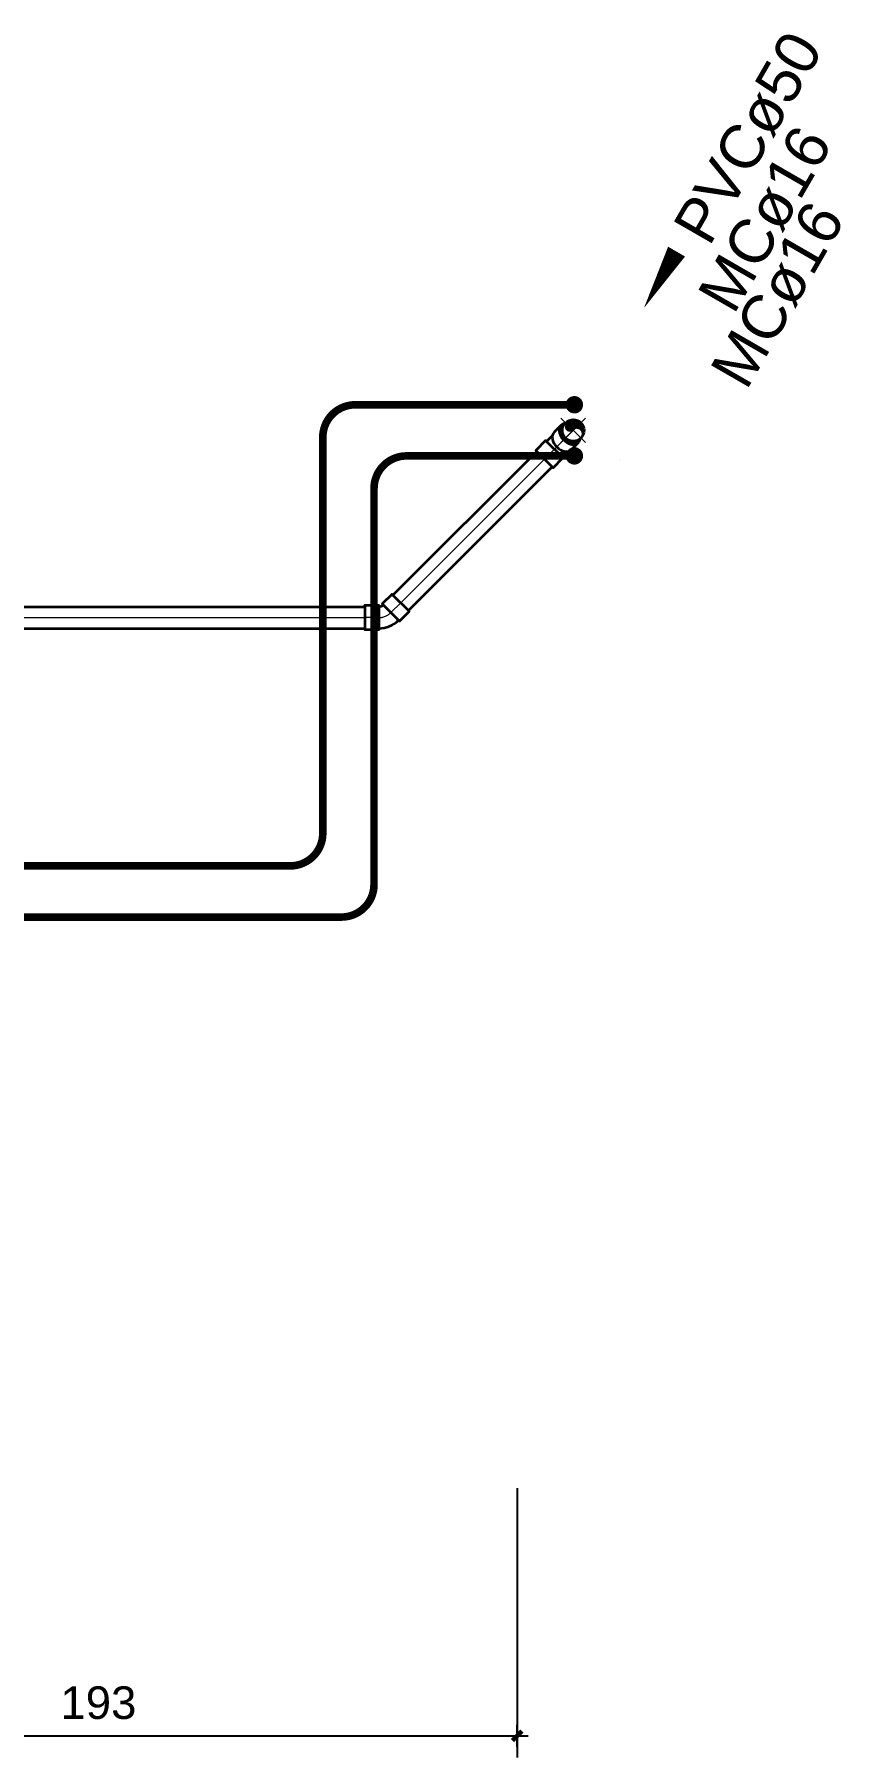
# Model space of a CAD drawing. Header units: metres. Extents: x -101133.8 to -101066.7, y -24899.3 to -24824.7.
# Drawn here: x -101101.653 to -101099.797, y -24834.831 to -24830.865 of the extents above; entities that cross this region are included whole.
import ezdxf

# ---------------------------------------------------------------- set-up
doc = ezdxf.new("R2010")
doc.units = ezdxf.units.M
doc.header["$LTSCALE"] = 0.2
doc.header["$PDSIZE"] = -5
doc.linetypes.add('AXES', pattern=[50.8, 31.75, -6.35, 6.35, -6.35])
for name, color, linetype in [('Chauffage', 6, 'Continuous'), ('CMT-COTATION DIVERS', 1, 'Continuous'), ('CMT-PLB-EC-U', 1, 'Continuous'), ('CMT-PLB-EF-U', 140, 'Continuous'), ('CMT-PLB-EU', 3, 'Continuous')]:
    doc.layers.add(name, color=color, linetype=linetype)
doc.styles.add('Arial', font='arial.ttf')
doc.styles.get("Standard").update_dxf_attribs({"font": 'arial.ttf'})
doc.dimstyles.get("Standard").update_dxf_attribs({"dimtxt": 0.18, "dimasz": 0.18, "dimexe": 0.18, "dimexo": 0.0625, "dimgap": 0.09, "dimtad": 0, "dimtih": 1, "dimtoh": 1, "dimdec": 4, "dimzin": 0, "dimdsep": 46, "dimtxsty": 'Standard', "dimcen": 0.09, "dimadec": 0, "dimazin": 0, "dimtfac": 1, "dimtdec": 4, "dimtofl": 0, "dimtmove": 0, "dimatfit": 3, "dimfxl": 1, "dimtolj": 1, "dimtzin": 0, "dimarcsym": 0})

# ---------------------------------------------------------------- blocks, each defined once
blk = doc.blocks.new('COT-45')
at = {"color": 0}
for p, q in [((-1, 0), (1, 0)), ((0, -1), (0, 1))]:
    blk.add_line(p, q, dxfattribs=at)
at = {"color": 0, "const_width": 0.4}
blk.add_lwpolyline([(-0.44, -0.44), (0.44, 0.44)], dxfattribs=at)
blk = doc.blocks.new('*D88')
at = {"layer": 'CMT-COTATION DIVERS', "color": 0, "lineweight": -2}
for p, q in [((-101102.4691, -24834.013), (-101102.4691, -24834.8308)), ((-101100.5433, -24834.211), (-101100.5433, -24834.8308)), ((-101102.4441, -24834.7808), (-101100.5683, -24834.7808))]:
    blk.add_line(p, q, dxfattribs=at)
at = {"layer": 'Defpoints', "color": 0, "lineweight": 15}
for p in [(-101102.4691, -24833.983), (-101100.5433, -24834.181), (-101100.5433, -24834.7808)]:
    blk.add_point(p, dxfattribs=at)
at = {"layer": 'CMT-COTATION DIVERS', "color": 0, "lineweight": -2, "xscale": 0.025, "yscale": 0.025, "zscale": 0.025, "rotation": 180}
blk.add_blockref('COT-45', (-101102.4691, -24834.7808), dxfattribs=at)
at = {"layer": 'CMT-COTATION DIVERS', "color": 0, "lineweight": -2, "xscale": 0.025, "yscale": 0.025, "zscale": 0.025}
blk.add_blockref('COT-45', (-101100.5433, -24834.7808), dxfattribs=at)
at = {"layer": 'CMT-COTATION DIVERS', "color": 0, "lineweight": 15, "insert": (-101101.5062, -24834.705), "char_height": 0.075, "attachment_point": 5}
blk.add_mtext('\\A1;193', dxfattribs=at)

msp = doc.modelspace()

# ---------------------------------------------------------------- linework, layer by layer
at = {"layer": 'Chauffage', "color": 8}
for p, q in [((-101100.4089, -24831.7892), (-101100.4089, -24831.7892)), ((-101100.3065, -24831.8433), (-101100.3063, -24831.8433))]:
    msp.add_line(p, q, dxfattribs=at)
msp.add_lwpolyline([(-101100.4066, -24831.7869), (-101100.4066, -24831.7869)], dxfattribs=at)
at = {"layer": 'CMT-PLB-EC-U', "linetype": 'Continuous', "lineweight": 20}
msp.add_lwpolyline([(-101100.4067, -24831.7084, 0, 0, 0), (-101100.2567, -24831.4486, 0.045, 0, 0), (-101100.1817, -24831.3187, 0, 0, 0)], format="xyseb", dxfattribs=at)
at = {"layer": 'CMT-PLB-EC-U', "const_width": 0.0175}
for points in [[(-101100.9152, -24831.7171, 0.414214), (-101100.9902, -24831.7921)], [(-101101.0652, -24832.7785, 0.414214), (-101100.9902, -24832.7035)]]:
    msp.add_lwpolyline(points, format="xyb", dxfattribs=at)
for points in [[(-101100.4117, -24831.7171), (-101100.9152, -24831.7171)], [(-101100.9902, -24831.7921), (-101100.9902, -24832.7035)], [(-101106.1984, -24832.7785), (-101101.0652, -24832.7785)]]:
    msp.add_lwpolyline(points, dxfattribs=at)
at = {"layer": 'CMT-PLB-EC-U', "const_width": 0.02}
msp.add_lwpolyline([(-101100.4217, -24831.7171, -1), (-101100.4017, -24831.7171, -1)], format="xyb", close=True, dxfattribs=at)
at = {"layer": 'CMT-PLB-EF-U', "linetype": 'Continuous', "lineweight": 20}
msp.add_lwpolyline([(-101100.4067, -24831.8262, 0, 0, 0), (-101100.2567, -24831.5664, 0.045, 0, 0), (-101100.1817, -24831.4365, 0, 0, 0)], format="xyseb", dxfattribs=at)
at = {"layer": 'CMT-PLB-EF-U', "const_width": 0.0175}
for points in [[(-101100.8724, -24831.9098, -0.414214), (-101100.7974, -24831.8348)], [(-101100.9474, -24832.8963, 0.414214), (-101100.8724, -24832.8213)]]:
    msp.add_lwpolyline(points, format="xyb", dxfattribs=at)
for points in [[(-101100.7974, -24831.8348), (-101100.4117, -24831.8348)], [(-101100.8724, -24832.8213), (-101100.8724, -24831.9098)], [(-101106.0484, -24832.8963), (-101100.9474, -24832.8963)]]:
    msp.add_lwpolyline(points, dxfattribs=at)
at = {"layer": 'CMT-PLB-EF-U', "const_width": 0.02}
msp.add_lwpolyline([(-101100.4217, -24831.8348, 1), (-101100.4017, -24831.8348, 1)], format="xyb", close=True, dxfattribs=at)
at = {"layer": 'CMT-PLB-EU', "color": 8, "linetype": 'AXES', "lineweight": 20}
for p, q in [((-101100.386, -24831.7477), (-101100.4804, -24831.8422)), ((-101100.4425, -24831.7477), (-101100.386, -24831.8042)), ((-101100.386, -24831.7477), (-101100.4425, -24831.8042)), ((-101100.386, -24831.8042), (-101100.4425, -24831.7477)), ((-101100.4804, -24831.8422), (-101100.8111, -24832.1728)), ((-101100.8337, -24832.1955), (-101100.8111, -24832.1728)), ((-101106.3423, -24832.2069), (-101100.8933, -24832.2069)), ((-101100.8613, -24832.2069), (-101100.8933, -24832.2069))]:
    msp.add_line(p, q, dxfattribs=at)
at = {"layer": 'CMT-PLB-EU', "lineweight": 35}
for p, q in [((-101100.4423, -24831.7641), (-101100.4583, -24831.7801)), ((-101100.4319, -24831.7583), (-101100.44, -24831.7664)), ((-101100.4625, -24831.7889), (-101100.4755, -24831.8019)), ((-101100.4401, -24831.8372), (-101100.4755, -24831.8019)), ((-101100.4024, -24831.804), (-101100.4184, -24831.82)), ((-101100.3966, -24831.7936), (-101100.4046, -24831.8017)), ((-101100.4981, -24831.8245), (-101100.8288, -24832.1552)), ((-101100.4981, -24831.8245), (-101100.4628, -24831.8598)), ((-101100.4272, -24831.8242), (-101100.4401, -24831.8372)), ((-101100.4628, -24831.8598), (-101100.7934, -24832.1905)), ((-101100.8288, -24832.1552), (-101100.7934, -24832.1905)), ((-101106.3423, -24832.1819), (-101100.8933, -24832.1819)), ((-101100.8933, -24832.1819), (-101100.8933, -24832.2319)), ((-101100.8613, -24832.1819), (-101100.8613, -24832.2319)), ((-101100.8514, -24832.1778), (-101100.8161, -24832.2131)), ((-101106.3423, -24832.2319), (-101100.8933, -24832.2319))]:
    msp.add_line(p, q, dxfattribs=at)
at = {"layer": 'CMT-PLB-EU', "linetype": 'Continuous', "lineweight": 20}
msp.add_lwpolyline([(-101100.4017, -24831.7543, 0, 0, 0), (-101100.2517, -24831.4945, 0, 0.045, 0), (-101100.1767, -24831.3646, 0.045, 0.045, 0)], format="xyseb", dxfattribs=at)
at = {"layer": 'CMT-PLB-EU', "color": 8, "linetype": 'Continuous', "lineweight": 20}
msp.add_lwpolyline([(-101100.4291, -24831.7611, 0.003, 0.003, -0.414214), (-101100.3994, -24831.7611, 0.003, 0, -0.394163), (-101100.3983, -24831.7919, 0, 0.003, 1.001955), (-101100.4153, -24831.7749, 0, 0, 0), (-101100.4182, -24831.772, 0.0112, 0.0112, -1), (-101100.4262, -24831.764, 0, 0, 0), (-101100.4262, -24831.772, 0, 0, 0), (-101100.4222, -24831.768, 0.0165, 0.0165, -0.414214), (-101100.4063, -24831.768, 0, 0, 0), (-101100.4108, -24831.7646, 0.015, 0, -0.468375), (-101100.3945, -24831.7851, 0, 0, 0)], format="xyseb", dxfattribs=at)
msp.add_lwpolyline([(-101100.4291, -24831.7611, 0.003, 0.003, -0.414214), (-101100.3994, -24831.7611, 0.003, 0, -0.394163), (-101100.3983, -24831.7919, 0, 0.003, 1.001955), (-101100.4153, -24831.7749, 0, 0, 0), (-101100.4182, -24831.772, 0.0112, 0.0112, -1), (-101100.4262, -24831.764, 0, 0, 0), (-101100.4262, -24831.772, 0, 0, 0), (-101100.4222, -24831.768, 0.0165, 0.0165, -0.414214), (-101100.4063, -24831.768, 0, 0, 0), (-101100.4108, -24831.7646, 0.015, 0, -0.468375), (-101100.3945, -24831.7851, 0, 0, 0)], format="xyseb", dxfattribs=at)
at = {"layer": 'CMT-PLB-EU', "lineweight": 35}
for points in [[(-101100.4755, -24831.8019), (-101100.4778, -24831.7996), (-101100.5004, -24831.8222), (-101100.4981, -24831.8245)], [(-101100.4628, -24831.8598), (-101100.4605, -24831.8621), (-101100.4379, -24831.8395), (-101100.4401, -24831.8372)], [(-101100.8288, -24832.1552), (-101100.831, -24832.1529), (-101100.8537, -24832.1755), (-101100.8514, -24832.1778)], [(-101100.8933, -24832.1819), (-101100.8933, -24832.1787), (-101100.8613, -24832.1787), (-101100.8613, -24832.1819)], [(-101100.8161, -24832.2131), (-101100.8138, -24832.2154), (-101100.7912, -24832.1928), (-101100.7934, -24832.1905)], [(-101100.8613, -24832.2319), (-101100.8613, -24832.2351), (-101100.8933, -24832.2351), (-101100.8933, -24832.2319)]]:
    msp.add_lwpolyline(points, dxfattribs=at)
msp.add_circle((-101100.4142, -24831.776), 0.025, dxfattribs=at)
msp.add_circle((-101100.4142, -24831.776), 0.025, dxfattribs=at)
for radius in [0.014, 0.064]:
    msp.add_arc((-101100.8613, -24832.1679), radius, 270, 315, dxfattribs=at)
at = {"layer": 'CMT-PLB-EU', "color": 8, "linetype": 'AXES', "lineweight": 20}
msp.add_arc((-101100.8613, -24832.1679), 0.039, 270, 315, dxfattribs=at)
at = {"layer": 'CMT-PLB-EU', "lineweight": 35}
for centre, major_axis, start_param, end_param in [((-101100.4223, -24831.784), (0.0199, -0.0199), 2.660576, 6.764202), ((-101100.4223, -24831.784), (0.0177, -0.0177), 3.141593, 6.283185), ((-101100.4383, -24831.8), (0.0199, -0.0199), 3.141593, 6.283185)]:
    msp.add_ellipse(centre, major_axis=major_axis, ratio=0.707107, start_param=start_param, end_param=end_param, dxfattribs=at)

# ---------------------------------------------------------------- texts
at = {"layer": 'CMT-PLB-EC-U', "linetype": 'Continuous', "lineweight": 20, "insert": (-101100.0585, -24831.6619), "char_height": 0.1, "attachment_point": 4, "rotation": 60, "style": 'Arial'}
msp.add_mtext('MCø16', dxfattribs=at)
at = {"layer": 'CMT-PLB-EF-U', "insert": (-101100.0875, -24831.4877), "char_height": 0.1, "attachment_point": 4, "rotation": 60, "style": 'Arial'}
msp.add_mtext('MCø16', dxfattribs=at)
at = {"layer": 'CMT-PLB-EU', "linetype": 'Continuous', "lineweight": 20, "insert": (-101100.1438, -24831.3307), "char_height": 0.1, "attachment_point": 4, "rotation": 60, "style": 'Arial'}
msp.add_mtext('PVCø50', dxfattribs=at)

# ---------------------------------------------------------------- dimensions: what is measured, and where the dimension line sits
at = {"layer": 'CMT-COTATION DIVERS', "lineweight": 15}
dim = msp.add_linear_dim(base=(-101100.5433, -24834.7808), p1=(-101102.4691, -24833.983), p2=(-101100.5433, -24834.181), dimstyle='Standard', override={"dimscale": 0.05, "dimtxt": 1.5, "dimasz": 0.5, "dimexe": 1, "dimexo": 0.6, "dimgap": 0.75, "dimtad": 1, "dimtih": 0, "dimtoh": 0, "dimdec": 0, "dimlfac": 100, "dimblk": 'COT-45', "dimcen": 0, "dimadec": 2, "dimazin": 2, "dimtdec": 2, "dimtix": 1, "dimtmove": 1, "dimfrac": 1}, dxfattribs=at)
dim.commit()
dim.dimension.update_dxf_attribs({"geometry": '*D88', "text_midpoint": (-101101.5062, -24834.705)})

doc.saveas('drawing.dxf')
